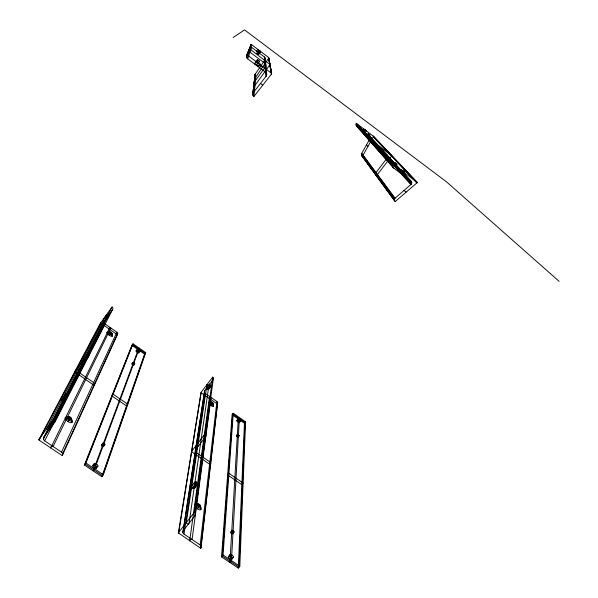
<?xml version="1.0" encoding="UTF-8"?>
<svg xmlns="http://www.w3.org/2000/svg" width="598" height="598" viewBox="0 0 598 598"><rect width="100%" height="100%" fill="white"/><g stroke="black" fill="none" stroke-linecap="round" stroke-linejoin="round"><path stroke-width="0.9" d="M134.752 363.614C135.118 366.813 129.317 364.242 133.175 362.328C135.193 363.569 134.707 362.993 133.01 362.41M269.975 64.434L249.486 48.73A2.474 2.422 -89.7 0 0 249.994 52.183M239.82 566.216L245.576 421.814L233.25 413.27L232.129 414.72L221.537 556.873L238.296 568.1L239.82 566.216L223.061 554.981L233.25 413.27M238.296 568.1L244.447 423.249L245.576 421.814M210.474 386.577C204.979 392.251 212.761 387.317 209.831 384.275M133.601 365.139L131.874 363.943M253.896 96.502L255.839 76.97L268.674 58.208L271.485 74.055L253.896 96.502A2.205 1.473 35.5 0 1 253.051 95.508A3.296 2.205 35.4 0 1 252.752 94.447A4.642 3.102 35.4 0 1 252.864 93.512L255.077 74.548A4.014 2.968 39.7 0 1 255.211 74.204A4.179 3.095 39.7 0 1 255.398 73.883L264.817 60.166A4.425 3.237 39.4 0 0 265.004 59.83A4.246 3.11 39.4 0 0 265.146 59.464A3.678 2.691 39.5 0 0 265.243 58.649A2.609 1.914 39.5 0 0 265.011 57.744A1.742 1.271 39.5 0 0 264.346 56.922L251.653 47.406A1.63 1.189 38.8 0 1 251.033 46.644A2.444 1.779 38.9 0 1 250.816 45.799A3.438 2.504 38.9 0 1 250.913 45.044A3.969 2.893 38.9 0 1 251.04 44.7A4.216 3.072 38.9 0 1 251.227 44.394L268.674 57.52L271.559 73.27A0.912 0.628 35.7 0 1 271.634 73.569A1.278 0.882 35.8 0 1 271.597 73.831L268.756 58.036M253.044 95.508L255.204 76.193A2.467 1.831 39.7 0 1 254.987 75.333A3.468 2.571 39.7 0 1 255.077 74.548M252.857 93.512A5.36 3.588 35.3 0 1 253.029 93.101A5.591 3.738 35.3 0 1 253.268 92.727L255.398 73.883M212.739 377.076A1.906 1.809 6.7 0 1 213.172 379.61L204.71 390.681A2.033 1.921 7 0 0 205.174 393.372L216.91 401.497A1.891 1.787 5.8 0 1 217.336 404.001L200.749 548.284L178.331 532.893L194.275 512.434L212.731 377.076L201.145 392.251L178.339 533.08M201.205 546.512L217.672 402.671M200.756 548.276A2.601 2.377 5.3 0 0 200.151 544.95L216.91 401.497M253.029 93.101L255.211 74.204M252.745 94.447L254.987 75.326M192.078 539.546L211.049 397.438M200.151 544.95L183.975 534.119A2.796 2.556 6.4 0 1 183.317 530.538L194.888 515.812L213.172 379.61M189.701 540.891L194.552 505.699M194.746 504.271L208.635 403.388M208.792 402.252L209.315 398.455M239.267 435.68L237.855 434.477L239.275 435.71L237.989 437.355L236.449 436.009L238.101 437.235M189.095 523.19L208.934 385.149M237.593 434.619C240.942 438.558 236.621 431.636 236.427 436.106M183.975 534.119L205.174 393.372M186.344 522.532L191.382 488.798M191.696 486.705L206.228 389.433M206.392 388.334L206.938 384.664M182.839 532.444L204.359 392.109M183.317 530.538L204.71 390.681M178.623 533.476L201.13 392.281M208.53 389.111L210.309 386.368L208.553 389.074L206.041 389.231M108.343 314.698L105.562 318.622L108.343 314.675M264.346 56.93L265.407 72.089L247.699 58.843L251.653 47.406M103.342 474.737L145.71 352.626L133.01 343.82L131.904 345.315L84.393 465.012L101.854 476.703L103.342 474.737L85.873 463.031L133.01 343.82M101.854 476.703L144.604 354.113L145.71 352.626M107.715 317.142L106.78 318.584L108.739 315.841L106.631 318.495M251.025 46.644L246.825 57.804A2.28 1.562 37.3 0 0 247.692 58.851M62.244 399.015L104.284 318.652L106.631 318.45L108.574 315.722L107.64 317.179M104.246 318.719L108.059 313.389L104.284 318.652M246.817 57.804A3.424 2.347 37.3 0 1 246.518 56.668L250.816 45.799M246.503 56.668A4.814 3.304 37.2 0 1 246.623 55.666A5.561 3.82 37.2 0 1 246.787 55.218A5.905 4.059 37.1 0 1 247.041 54.807L251.227 44.394M246.787 55.218L251.04 44.7M246.615 55.659L250.906 45.037M64.666 400.174L67.118 396.751L64.666 400.174L61.22 400.81L66.371 393.477L61.347 400.488M112.058 306.991L54.411 418.196L38.877 439.425L39.124 440.15L62.237 455.616L117.365 334.768A1.929 1.839 19.9 0 0 116.872 332.182L104.777 323.81A2.071 1.973 21.7 0 1 104.246 321.029L112.559 309.607A1.944 1.854 22.5 0 0 112.058 306.991L100.606 322.972L117.358 334.768M62.641 453.762L117.671 333.392M62.237 455.609A2.676 2.459 17.3 0 0 61.512 452.14L116.872 332.182M53.095 446.497L110.832 327.996M50.725 447.909L65.204 418.421M65.795 417.225L107.087 333.146M107.55 332.204L109.105 329.05M61.512 452.14L44.648 440.846L104.777 323.81M44.648 440.846A2.87 2.646 18.9 0 1 43.856 437.108L55.143 421.725L112.559 309.607M49.492 429.431L108.395 315.325M43.856 437.108L104.246 321.029M43.437 439.096L103.917 322.509M46.666 428.744L61.34 400.75M104.777 317.837L106.362 314.817M39.169 440.18L100.823 323.316M38.863 439.747L100.688 322.621M197.46 508.838L198.872 506.312A2.123 0.89 31.9 0 0 200.016 506.626M370.162 137.376L411.738 182.921A4.971 3.341 26 0 1 411.446 183.825A5.748 3.857 26 0 1 411.177 184.221A5.987 4.022 26 0 1 410.833 184.565L395.061 198.185A5.464 3.581 26.1 0 0 394.762 198.499A5.247 3.438 26.1 0 0 394.523 198.85A4.537 2.975 26.1 0 0 394.269 199.657A3.222 2.115 26.2 0 0 394.433 200.607L361.678 155.674A2.414 1.779 46.1 0 1 361.439 154.807A3.394 2.504 46.1 0 1 361.491 154.007A3.917 2.893 46.2 0 1 361.596 153.641A4.089 3.012 46.2 0 1 361.745 153.312L369.841 138.938A4.328 3.162 45.6 0 0 370.005 138.587A4.149 3.027 45.6 0 0 370.117 138.205A3.588 2.624 45.6 0 0 370.169 137.376A2.549 1.861 45.6 0 0 369.908 136.456A1.704 1.241 45.7 0 0 369.25 135.649L356.954 126.432A1.592 1.159 44.9 0 1 356.341 125.677A2.385 1.742 45 0 1 356.102 124.825A3.356 2.444 45 0 1 356.146 124.048A3.872 2.826 45 0 1 356.251 123.696A4.111 2.997 45 0 1 356.408 123.367L373.399 136.284M395.211 201.533L362.313 156.444L373.346 136.785L416.896 182.913L395.211 201.533A2.16 1.413 26.3 0 1 394.448 200.607M363.973 131.695L365.027 129.841M210.825 405.504L212.021 403.493M67.948 421.463L69.57 419.011A2.168 0.882 27.8 0 0 70.818 419.385M109.195 335.216L110.525 333.25M258.897 52.841L260.123 51.069M258.104 52.497L259.405 53.424L256.542 51.271L257.768 49.544L260.646 51.69L258.747 54.411L256.961 53.058L258.71 54.373M256.983 53.102L258.209 51.256M257.977 52.4L259.211 50.681M257.828 53.76C259.248 51.174 258.007 51.226 260.003 52.594M257.327 59.651L255.712 61.893L256.863 62.7M256.415 61.332L260.272 64.24L258.59 66.632L256.041 64.831L254.606 63.65L256.31 61.288L260.22 64.248M259.599 61.347L257.521 59.77L258.418 60.42L256.856 62.812L258 63.612L259.622 61.37M256.587 65.249L258.306 62.685M269.848 64.816L255.002 85.342A2.437 2.399 -88.2 0 1 254.486 81.933L265.333 66.924A2.624 2.571 -86.1 0 0 264.787 63.261L250.001 52.175M108.888 328.9L109.98 327.412M109.367 331.815L106.945 332.413M110.974 332.301L110.092 333.355M112.11 333.766A1.689 0.516 35.6 0 1 109.77 332.608A1.689 0.516 35.6 0 1 110.368 331.942A1.689 0.516 35.6 0 1 112.11 333.766L112.349 336.151A3.289 1.017 35.6 0 1 107.73 333.976A3.289 1.017 35.6 0 1 108.903 332.652A3.289 1.017 35.6 0 1 112.297 336.226M68.082 416.754L65.212 417.628M68.763 416.911A2.168 0.83 27.9 0 1 70.078 417.382L70.228 417.18M68.209 418.077A2.168 0.882 27.8 0 0 69.361 418.906L69.488 418.712M50.426 447.715L51.906 445.704M136.075 350.936L137.181 349.441M138.826 352.842L139.939 351.347M84.393 465.012L85.873 463.031M101.383 445.106L102.789 443.223M103.536 446.557L104.942 444.68M92.757 465.625L94.23 463.667M96.48 468.122L97.96 466.163M257.813 66.408L259.517 64.15M364.9 130.028L366.253 130.984L365.012 132.674L362.216 130.566L363.472 128.906L364.847 129.886M364.713 129.781L363.457 131.44L365.019 132.666M363.778 131.792L365.034 130.132M369.893 135.088C369.691 139.072 364.384 134.438 368.286 133.892C369.19 134.64 368.921 134.273 368.271 133.847M368.996 134.378L367.815 136.269L368.906 134.311M391.57 156.085L376.448 175.819A2.377 2.317 -38.7 0 1 376.03 172.545L387.078 158.119A2.564 2.489 -42.7 0 0 386.637 154.59L372.397 143.916A2.407 2.347 -46.2 0 1 371.978 140.597L391.705 155.682M209.113 398.313L210.219 396.863M210.75 401.991L208.351 402.566M393.222 164.824L394.852 162.693L396.975 164.271L395.405 166.498L393.207 164.839L395.405 166.483M212.17 402.349L211.116 403.269M394.142 165.474L395.786 163.336L396.952 164.248M394.471 165.84L396.123 163.695M213.434 403.852L213.591 406.192M403.231 174.878C392.714 168.913 409.032 168.569 403.224 174.893M399.389 171.962L401.004 173.091L402.738 170.841M401.609 173.764L403.351 171.506L404.921 172.62M253.268 92.727L266.043 76.312A6.137 4.201 36.2 0 0 266.312 75.894A5.883 4.029 36.1 0 0 266.514 75.43A5.09 3.483 36.1 0 0 266.656 74.391L265.235 58.649M236.808 420.656L237.937 419.198M239.477 422.502L240.605 421.052M197.22 503.965L194.372 504.802M198.805 506.028L198.663 506.207A2.123 0.89 31.9 0 1 197.497 505.377M189.417 540.704L190.934 538.783M230.611 532.265L232.054 530.463M232.682 533.663L234.124 531.861M221.537 556.873L223.061 554.981M228.414 556.596L229.924 554.712M231.994 558.988L233.497 557.112M108.642 315.916L108.006 313.531M69.39 418.465L70.295 417.486A2.168 0.845 27.6 0 1 71.349 418.294M403.471 175.401L405.586 173.525M233.175 37.502L244.545 29.9L446.549 181.867L559.145 281.359M197.931 505.258L199.104 504.495M191.083 488.334L194.357 488.035M193.326 486.929L195.456 487.348M63.014 398.642L65.488 399.277M207.775 387.833L209.427 388.394M105.682 316.977L107.52 317.665M254.621 63.65L258.583 66.617M362.216 130.551L363.33 131.343M256.542 51.256C258.059 53.334 260.145 50.292 257.91 49.627M366.828 135.484L367.598 136.03M259.457 61.28L258.418 60.42M260.549 51.652L259.36 50.785M394.972 162.746L395.786 163.336M46.465 429.02L48.7 430.515M186.142 522.794L188.28 524.229M356.251 123.696L393.409 164.951A5.741 3.902 26.7 0 1 393.656 164.6L417.083 182.233A0.89 0.598 25.5 0 1 417.127 182.502A1.248 0.845 25.5 0 1 417.06 182.719M259.838 52.497L259.076 51.869M106.212 315.019L107.812 316.125M206.788 384.858L208.343 385.927M107.991 316.761L106.601 315.213M209.577 387.295L208.089 385.688M201.287 392.893L217.328 404.001M131.904 345.315L144.604 354.113M232.129 414.72L244.447 423.249M369.714 134.976L369.415 134.7L369.87 135.066M260.481 83.458L262.776 85.17M403.971 190.493L406.162 192.13M247.041 54.807L271.559 73.27M260.795 66.019L262.47 67.275M366.387 145.075L368.009 146.286M356.954 126.432L393.805 168.165L410.736 180.835A2.362 1.585 25.9 0 1 411.559 181.859A3.536 2.377 25.9 0 1 411.73 182.913M403.351 171.506L401.153 169.765M401.004 173.091L403.209 174.855M367.763 136.157L368.585 136.815M366.253 130.984L363.509 128.944M255.757 61.945L258 63.605M373.197 135.97L417.083 182.233M373.421 136.396L417.127 182.502M373.414 136.606L417.053 182.726M373.384 136.703L416.985 182.831M369.243 135.649L410.736 180.835M369.9 136.456L411.566 181.859M370.117 138.205L411.446 183.825M356.408 123.367L393.656 164.6M370.005 138.587L411.177 184.221M369.841 138.938L410.833 184.565M356.146 124.048L393.095 165.317A4.679 3.177 26.7 0 0 392.834 166.192A3.326 2.257 26.8 0 0 393.013 167.201A2.22 1.502 26.9 0 0 393.798 168.173M356.094 124.825L392.841 166.192M356.341 125.677L393.021 167.201M193.857 483.311L195.703 485.583M64.577 395.644L66.243 397.812M361.745 153.312L395.061 198.185M361.596 153.641L394.762 198.499M361.484 154.007L394.523 198.85M361.439 154.8L394.276 199.657M66.251 393.783L67.066 396.908M196.107 481.891L196.809 484.896M268.779 57.834L271.634 73.569M268.726 58.126L271.552 73.943M268.554 57.401L271.328 72.993M71.648 419.161L72.126 422.293M200.644 506.274L201.018 509.287M265.011 57.744L266.514 75.43M265.004 59.83L266.312 75.894M264.817 60.166L266.043 76.312M194.275 512.434A2.624 2.414 6.1 0 1 194.888 515.812M200.412 506.543A2.108 0.807 39.2 0 1 197.774 505.116A2.108 0.807 39.2 0 1 197.953 503.68A2.108 0.807 39.2 0 1 200.509 505.759A1.899 0.725 39.2 0 1 200.412 506.543A2.1 0.867 31.3 0 1 200.121 506.618M200.278 505.422A2.1 0.852 31 0 1 200.517 505.766M197.564 503.972A2.093 0.845 32 0 0 196.929 504.323A2.093 0.845 32.4 0 0 197.4 505.258M197.706 503.987A2.1 0.867 31.3 0 1 200.188 505.317M362.306 156.444A1.615 1.196 46.1 0 1 361.685 155.674M393.095 165.317A5.412 3.67 26.7 0 1 393.342 164.943M255.832 76.97A1.652 1.226 39.6 0 1 255.204 76.193M265.415 72.089A2.414 1.659 36 0 1 266.327 73.195A3.625 2.482 36 0 1 266.641 74.384M68.658 416.851A2.168 0.882 27.8 0 0 67.813 417.105A2.138 0.845 28.6 0 0 68.112 417.965M71.304 419.355A2.145 0.837 35.6 0 1 68.471 417.808A2.145 0.837 35.6 0 1 69.039 416.604A2.145 0.837 35.6 0 1 71.618 418.705A1.929 0.755 35.6 0 1 71.304 419.355A2.145 0.86 27.4 0 1 70.945 419.392M54.411 418.196A2.698 2.497 19.4 0 1 55.143 421.725M71.424 418.391A2.145 0.845 27.2 0 1 71.618 418.705M74.69 371.829L94.222 385.501A2.243 2.1 18.5 0 0 93.632 382.533L79.549 372.913A2.407 2.257 20.2 0 1 78.914 369.728L88.489 356.61A2.257 2.13 20.8 0 0 87.891 353.612L74.698 371.784M245.008 422.532L239.058 567.158L222.299 555.923L232.689 413.995L245.008 422.532M231.65 556.985L231.448 560.603L229.931 562.494L230.14 558.861L231.65 556.985M233.056 531.749L231.77 554.854L230.267 556.723L231.613 533.558L233.056 531.749M238.415 435.546L233.123 530.576L231.688 532.377L237.242 437.048L238.415 435.546M239.237 420.723L238.46 434.768L237.286 436.271L238.109 422.173L239.237 420.723M239.417 417.546L239.305 419.534L238.176 420.977L238.296 418.989L239.417 417.546M191.502 451.572L210.346 464.773A2.19 2.041 5.5 0 0 209.853 461.91L196.249 452.619A2.355 2.198 6.7 0 1 195.703 449.547L205.48 436.906A2.205 2.071 6.4 0 0 204.972 434.013L191.502 451.572M210.107 385.426C207.177 391.795 206.048 388.558 210.107 385.426M66.812 395.428L63.224 400.503L66.812 395.428M145.157 353.366L102.594 475.724L85.133 464.018L132.457 344.568L145.157 353.366M95.755 465.82L94.619 468.892L93.131 470.865L94.282 467.786L95.755 465.82M103.686 444.449L96.428 464.011L94.955 465.969L102.273 446.332L103.686 444.449M133.758 363.337L104.052 443.454L102.647 445.331L132.607 364.892L133.758 363.337L134.7 363.666L133.361 363.008L133.84 363.39M138.377 350.891L134.004 362.687L132.853 364.234L137.263 352.394L138.377 350.891M139.364 348.23L137.637 351.392L139.364 348.23M113.089 394.194L111.826 395.898L126.529 405.945L127.8 404.248L113.089 394.194M228.929 473.347L227.636 474.984L241.839 484.686L243.132 483.049L228.929 473.347M133.376 363.023L133.025 362.567L133.309 362.964M230.821 532.788A1.293 0.493 40.2 0 0 232.6 533.835A1.293 0.493 40.2 0 0 231.531 532.28A1.293 0.493 40.2 0 0 230.821 532.788M232.316 531.069A1.293 0.486 40.2 0 0 234.072 532.003A1.293 0.486 40.2 0 0 232.876 530.426A1.293 0.486 40.2 0 0 232.316 531.069M237.219 421.396A1.659 0.501 38.3 0 0 239.439 422.607A1.659 0.501 38.3 0 0 237.765 420.723A1.659 0.501 38.3 0 0 237.219 421.396M238.348 419.945A1.659 0.501 38.3 0 0 240.568 421.156A1.659 0.501 38.3 0 0 238.894 419.273A1.659 0.501 38.3 0 0 238.348 419.945M228.787 557.553A2.235 0.89 40.7 0 0 231.86 559.287A2.235 0.89 40.7 0 0 229.961 556.536A2.235 0.89 40.7 0 0 228.787 557.553M230.297 555.669A2.235 0.882 40.7 0 0 233.37 557.411A2.235 0.882 40.7 0 0 231.471 554.667A2.235 0.882 40.7 0 0 230.297 555.669M211.169 402.753A1.659 0.501 37.8 0 0 213.404 403.934A1.659 0.501 37.8 0 0 211.714 402.073A1.659 0.501 37.8 0 0 211.169 402.753M211.057 402.888A1.659 0.501 37.8 0 0 213.299 404.076A1.659 0.501 37.8 0 0 211.602 402.207A1.659 0.501 37.8 0 0 211.057 402.888M209.158 404.061A3.237 0.987 37.8 0 0 213.523 406.371A3.237 0.987 37.8 0 0 210.227 402.716A3.237 0.987 37.8 0 0 209.158 404.061M207.334 388.386A3.259 0.501 -55.4 0 0 209.801 384.08A3.259 0.501 -55.4 0 0 206.676 387.803A3.259 0.501 -55.4 0 0 207.334 388.386M195.135 506.67A4.104 1.577 39.2 0 0 200.823 509.705A4.104 1.577 39.2 0 0 197.123 504.772A4.104 1.577 39.2 0 0 195.135 506.67M192.922 487.43A4.395 0.837 -56.5 0 0 196.032 481.472A4.395 0.837 -56.5 0 0 191.816 486.466A4.395 0.837 -56.5 0 0 192.922 487.43M195.284 487.564A2.145 0.411 -56.5 0 0 196.764 484.679A2.145 0.411 -56.5 0 0 194.701 487.146A2.145 0.411 -56.5 0 0 195.284 487.564M210.152 403.373A2.37 0.725 37.8 0 0 213.381 405.13A2.37 0.725 37.8 0 0 211.034 402.469A2.37 0.725 37.8 0 0 210.152 403.373M196.518 505.871A3.012 1.159 39.2 0 0 200.689 508.106A3.012 1.159 39.2 0 0 197.983 504.488A3.012 1.159 39.2 0 0 196.518 505.871M194.305 487.527A3.065 0.591 -56.5 0 0 196.473 483.371A3.065 0.591 -56.5 0 0 193.528 486.847A3.065 0.591 -56.5 0 0 194.305 487.527M65.974 419.714A4.179 1.645 35.6 0 0 71.992 422.48A4.179 1.645 35.6 0 0 68.037 417.696A4.179 1.645 35.6 0 0 65.974 419.714M67.499 418.989A3.065 1.203 35.6 0 0 71.85 420.813A3.065 1.203 35.6 0 0 68.71 417.292A3.065 1.203 35.6 0 0 67.499 418.989M109.666 332.75A1.689 0.516 35.6 0 0 112.005 333.916A1.689 0.516 35.6 0 0 110.264 332.084A1.689 0.516 35.6 0 0 109.666 332.75M108.814 333.333A2.414 0.748 35.6 0 0 112.147 334.955A2.414 0.748 35.6 0 0 109.613 332.324A2.414 0.748 35.6 0 0 108.814 333.333M94.678 464.855A2.257 0.934 36.7 0 0 97.893 466.283A2.257 0.934 36.7 0 0 95.71 463.614A2.257 0.934 36.7 0 0 94.678 464.855M103.058 443.895A1.308 0.516 36.6 0 0 104.904 444.74A1.308 0.516 36.6 0 0 103.633 443.215A1.308 0.516 36.6 0 0 103.058 443.895M137.615 350.256A1.682 0.516 36.2 0 0 139.917 351.385A1.682 0.516 36.2 0 0 138.145 349.538A1.682 0.516 36.2 0 0 137.615 350.256M93.206 466.821A2.257 0.934 36.7 0 0 96.413 468.241A2.257 0.934 36.7 0 0 94.237 465.565A2.257 0.934 36.7 0 0 93.206 466.821M101.623 445.742A1.308 0.516 36.6 0 0 103.484 446.631A1.308 0.516 36.6 0 0 102.273 445.114A1.308 0.516 36.6 0 0 101.623 445.742M136.456 351.699A1.682 0.516 36.2 0 0 138.788 352.902A1.682 0.516 36.2 0 0 137.106 351.071A1.682 0.516 36.2 0 0 136.456 351.699"/></g></svg>
